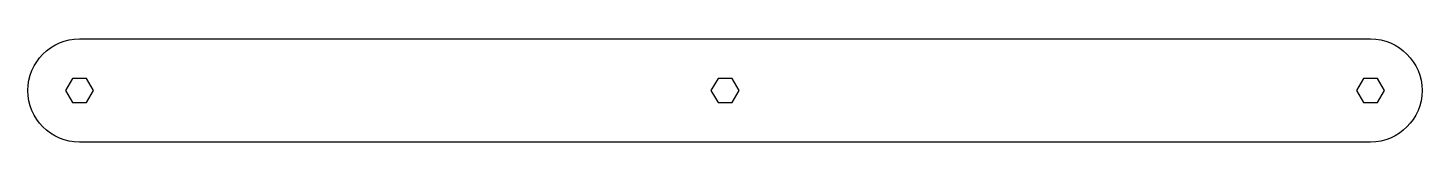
# Model space of a CAD drawing. Header units: millimetres. Extents: x -303 to -33, y -1 to 19.
import ezdxf

# ---------------------------------------------------------------- set-up
doc = ezdxf.new("R2010")
doc.units = ezdxf.units.MM
doc.layers.get('0').update_dxf_attribs({"linetype": 'CONTINUOUS'})

msp = doc.modelspace()

# ---------------------------------------------------------------- linework, layer by layer
msp.add_lwpolyline([(-293.5, -0.98, -1), (-293.5, 19.02), (-43.5, 19.02, -1), (-43.5, -0.98)], format="xyb", close=True)
for points in [[(-290.78, 9.02), (-292.14, 11.37), (-294.85, 11.37), (-296.21, 9.02), (-294.85, 6.67), (-292.14, 6.67)], [(-165.78, 9.02), (-167.14, 11.37), (-169.85, 11.37), (-171.21, 9.02), (-169.85, 6.67), (-167.14, 6.67)], [(-40.78, 9.02), (-42.14, 11.37), (-44.85, 11.37), (-46.21, 9.02), (-44.85, 6.67), (-42.14, 6.67)]]:
    msp.add_lwpolyline(points, close=True)

doc.saveas('drawing.dxf')
